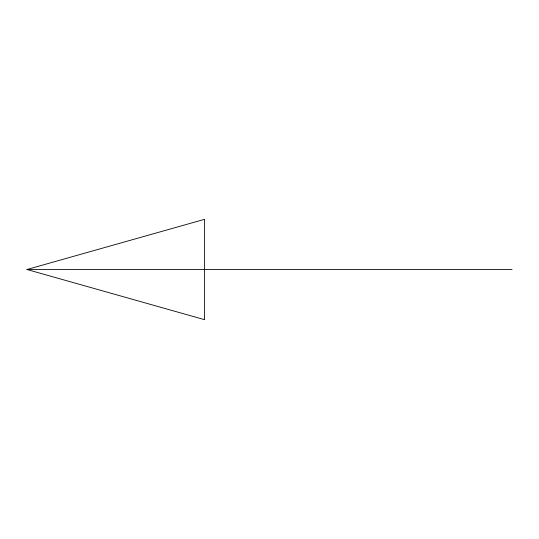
<?xml version="1.0" encoding="UTF-8"?>
<svg xmlns="http://www.w3.org/2000/svg" width="539" height="539" viewBox="0 0 539 539"><rect width="100%" height="100%" fill="white"/><g stroke="black" fill="none" stroke-linecap="round" stroke-linejoin="round"><path stroke-width="0.81" d="M26.95 269.5L204.604 219.312L204.604 319.688L26.95 269.5L512.05 269.5"/></g></svg>
